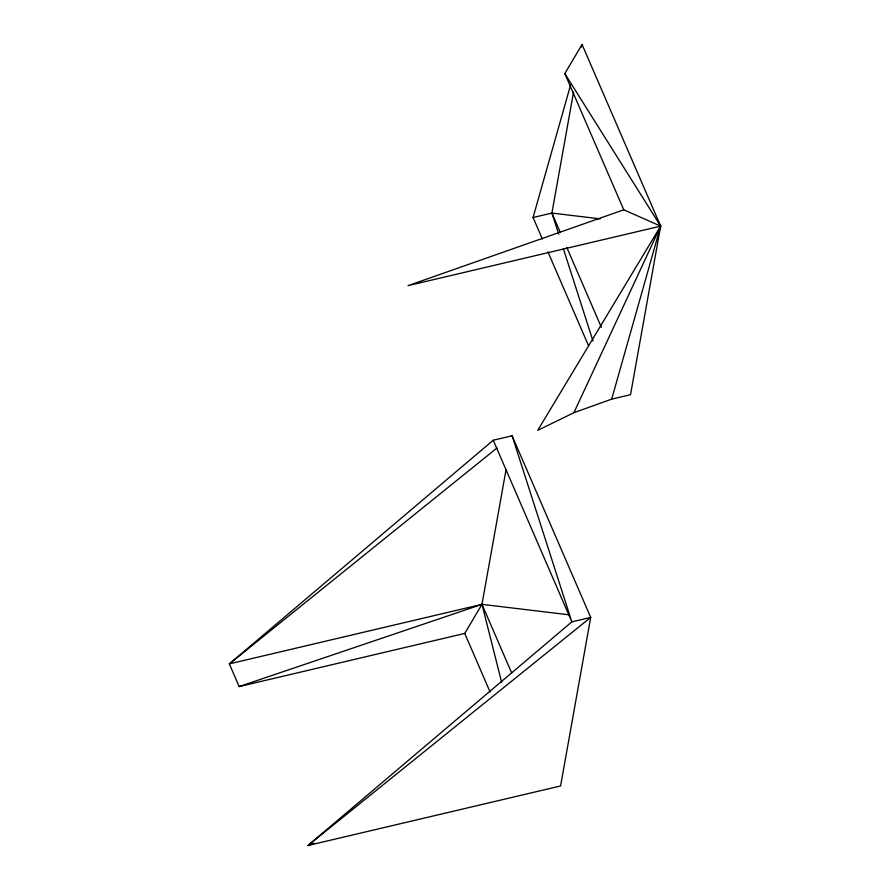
<?xml version="1.0" encoding="UTF-8"?>
<svg xmlns="http://www.w3.org/2000/svg" width="890" height="890" viewBox="0 0 890 890"><rect width="100%" height="100%" fill="white"/><g stroke="black" fill="none" stroke-linecap="round" stroke-linejoin="round"><path stroke-width="1.33" d="M314.482 843.197L307.94 845.5L590.704 617.404L571.847 621.854L307.94 845.5L560.578 785.97L590.704 617.404L512.106 435.777L493.249 440.227L229.342 663.873L239.165 686.579L464.736 633.424L481.98 604.343L506.032 469.764M558.709 234.181L551.922 213.066L573.549 92.082M542.411 239.11L533.066 217.516L570.757 84.428M581.303 47.159L582.06 44.5L660.658 226.127L630.52 394.693L611.664 399.143L573.894 412.704L537.727 430.348L660.658 226.127L564.816 73.581L582.06 44.5M611.664 399.143L660.658 226.127L623.768 209.806L564.816 73.581M573.894 412.704L660.658 226.127L408.021 285.657L623.768 209.806M496.998 447.97L229.342 663.873L481.98 604.343L568.688 614.768M239.165 686.579L481.98 604.343L511.661 672.929M533.066 217.516L551.922 213.066L600.094 218.851M551.922 213.066L560.166 232.123M566.763 247.364L601.395 327.375M547.906 251.803L588.579 345.798M493.249 440.227L571.847 621.854L512.106 435.777M464.736 633.424L490.079 691.986M563.359 248.699L593.018 341.07M481.98 604.343L501.637 682.296"/></g></svg>
